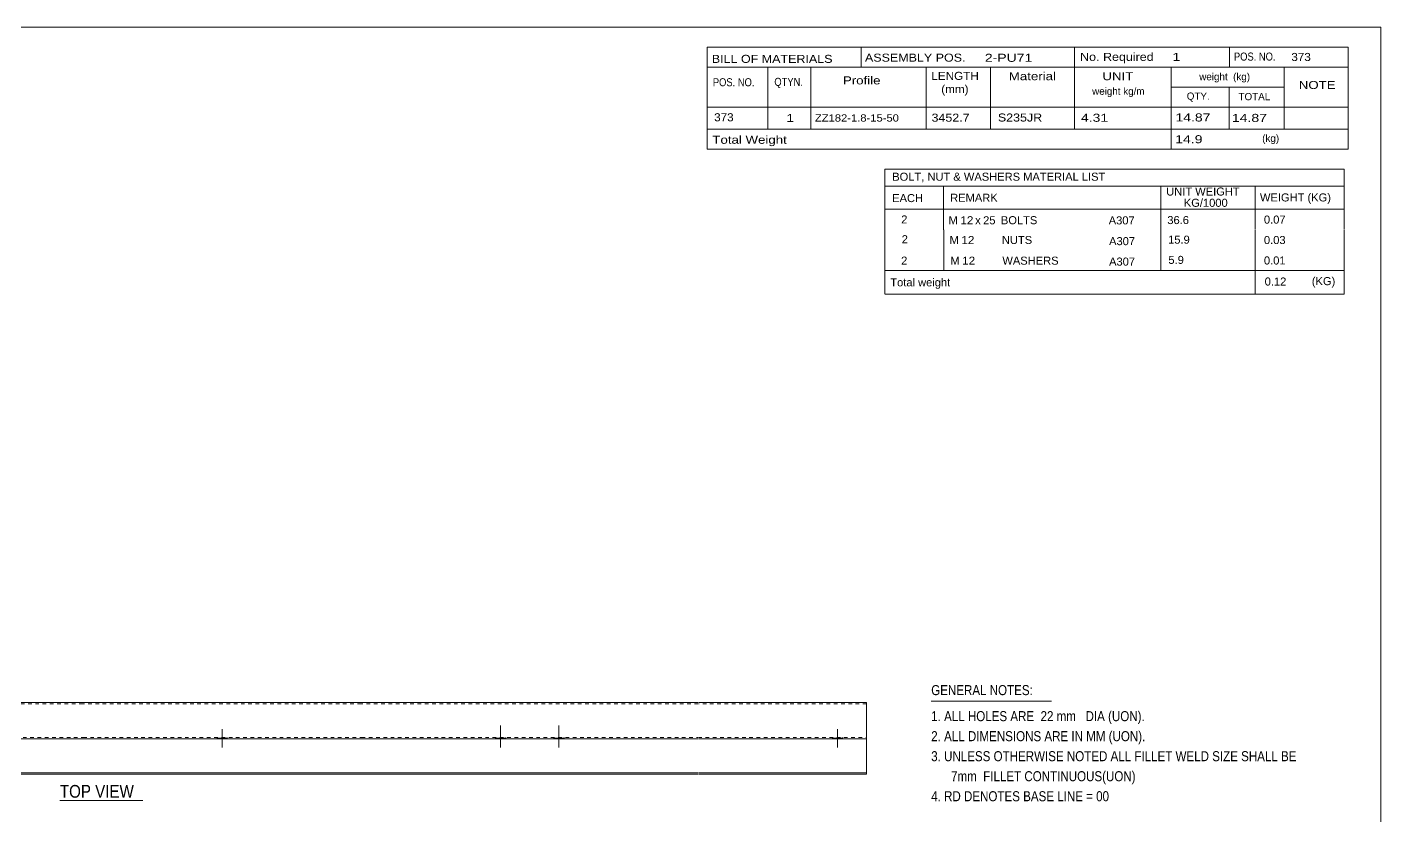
# Model space of a CAD drawing. Header units: millimetres. Extents: x 2 to 579, y 1 to 405.
# Drawn here: x 207.2 to 579, y 188.3 to 405 of the extents above; entities that cross this region are included whole.
import ezdxf

# ---------------------------------------------------------------- set-up
doc = ezdxf.new("R2010")
doc.units = ezdxf.units.MM
doc.linetypes.add('XKITLINE00', pattern=[0])
doc.linetypes.add('XKITLINE01', pattern=[4, 1, -1, 1, -1])
for name, color, linetype, lineweight in [('Bolt', 3, 'Continuous', 0), ('DrawingSheet', 5, 'Continuous', 0), ('OtherObjectType', 7, 'Continuous', 0), ('Part', 2, 'Continuous', 0)]:
    doc.layers.add(name, color=color, linetype=linetype, lineweight=lineweight)
doc.styles.add('ARIAL', font='ARIAL.TTF')
doc.styles.add('ARIAL_NARROW', font='ARIALN.TTF')

# ---------------------------------------------------------------- blocks, each defined once
blk = doc.blocks.new('*A8')
at = {"layer": 'Bolt'}
for points in [[(335.86, 209.43), (335.86, 209.79), (338.66, 209.79), (338.66, 209.43)], [(335.86, 209.43), (335.86, 209.79), (338.66, 209.79), (338.66, 209.43)], [(351.86, 209.43), (351.86, 209.79), (354.66, 209.79), (354.66, 209.43)], [(351.86, 209.43), (351.86, 209.79), (354.66, 209.79), (354.66, 209.43)]]:
    blk.add_hatch(color=3, dxfattribs=at).paths.add_polyline_path(points, flags=17)
at = {"layer": 'Bolt', "color": 3, "linetype": 'XKITLINE00', "lineweight": 0}
for p, q in [((337.26, 213.11), (337.26, 207.11)), ((337.26, 213.11), (337.26, 207.11)), ((353.26, 213.11), (353.26, 207.11)), ((353.26, 213.11), (353.26, 207.11)), ((335.86, 209.79), (335.86, 209.43)), ((335.86, 209.79), (335.86, 209.43)), ((338.66, 209.79), (338.66, 209.43)), ((338.66, 209.79), (338.66, 209.43)), ((351.86, 209.79), (351.86, 209.43)), ((351.86, 209.79), (351.86, 209.43)), ((354.66, 209.79), (354.66, 209.43)), ((354.66, 209.79), (354.66, 209.43))]:
    blk.add_line(p, q, dxfattribs=at)
blk = doc.blocks.new('*A9')
at = {"layer": 'Bolt'}
for points in [[(259.37, 209.43), (259.37, 209.79), (262.17, 209.79), (262.17, 209.43)], [(259.37, 209.43), (259.37, 209.79), (262.17, 209.79), (262.17, 209.43)], [(428.35, 209.43), (428.35, 209.79), (431.15, 209.79), (431.15, 209.43)], [(428.35, 209.43), (428.35, 209.79), (431.15, 209.79), (431.15, 209.43)]]:
    blk.add_hatch(color=3, dxfattribs=at).paths.add_polyline_path(points, flags=17)
at = {"layer": 'Bolt', "color": 3, "linetype": 'XKITLINE00', "lineweight": 0}
for p, q in [((260.77, 212.11), (260.77, 207.11)), ((260.77, 212.11), (260.77, 207.11)), ((429.75, 212.11), (429.75, 207.11)), ((429.75, 212.11), (429.75, 207.11)), ((259.37, 209.79), (259.37, 209.43)), ((259.37, 209.79), (259.37, 209.43)), ((262.17, 209.79), (262.17, 209.43)), ((262.17, 209.79), (262.17, 209.43)), ((428.35, 209.79), (428.35, 209.43)), ((428.35, 209.79), (428.35, 209.43)), ((431.15, 209.79), (431.15, 209.43)), ((431.15, 209.79), (431.15, 209.43))]:
    blk.add_line(p, q, dxfattribs=at)
blk = doc.blocks.new('*A10')
at = {"layer": 'Part', "color": 2, "linetype": 'XKITLINE00', "lineweight": 0}
for p, q in [((222.48, 219.43), (130.09, 219.43)), ((298.96, 219.43), (222.58, 219.43)), ((391.45, 219.43), (299.06, 219.43)), ((437.75, 219.43), (391.55, 219.43)), ((437.75, 219.43), (437.75, 200.15)), ((222.48, 209.43), (130.09, 209.43)), ((298.96, 209.43), (222.58, 209.43)), ((391.45, 209.43), (299.06, 209.43)), ((437.75, 209.43), (391.55, 209.43)), ((130.09, 200.15), (222.48, 200.15)), ((222.48, 199.79), (130.09, 199.79)), ((222.58, 200.15), (298.96, 200.15)), ((298.96, 199.79), (222.58, 199.79)), ((299.06, 200.15), (391.45, 200.15)), ((391.45, 199.79), (299.06, 199.79)), ((391.55, 200.15), (437.75, 200.15)), ((437.75, 199.79), (391.55, 199.79)), ((437.75, 200.15), (437.75, 199.79))]:
    blk.add_line(p, q, dxfattribs=at)
at = {"layer": 'Part', "color": 7, "linetype": 'XKITLINE01', "lineweight": 0}
for p, q in [((222.48, 219.07), (130.09, 219.07)), ((298.96, 219.07), (222.58, 219.07)), ((391.45, 219.07), (299.06, 219.07)), ((437.75, 219.07), (391.55, 219.07)), ((130.09, 209.79), (222.48, 209.79)), ((222.58, 209.79), (298.96, 209.79)), ((299.06, 209.79), (391.45, 209.79)), ((391.55, 209.79), (437.75, 209.79))]:
    blk.add_line(p, q, dxfattribs=at)
blk = doc.blocks.new('*A11')
at = {"layer": 'DrawingSheet', "color": 5, "linetype": 'XKITLINE00', "lineweight": 0}
for p, q in [((579, 405), (5, 405)), ((579, 5), (579, 405))]:
    blk.add_line(p, q, dxfattribs=at)
blk = doc.blocks.new('*A12')
at = {"layer": 'OtherObjectType', "color": 7, "linetype": 'XKITLINE00', "lineweight": 0}
for p, q in [((442.76, 365.95), (442.75, 354.95)), ((442.76, 365.95), (568.88, 365.95)), ((568.88, 365.95), (568.88, 354.95)), ((442.75, 361.3), (568.88, 361.3)), ((458.87, 361.31), (458.87, 354.95)), ((518.57, 361.31), (518.57, 354.95)), ((544.47, 361.29), (544.47, 354.95)), ((442.76, 354.92), (442.76, 349.42)), ((442.77, 354.95), (568.88, 354.95)), ((458.92, 354.95), (458.92, 349.33)), ((518.57, 354.95), (518.57, 349.33)), ((544.5, 354.95), (544.5, 349.45)), ((568.88, 354.95), (568.88, 349.45)), ((442.79, 349.33), (442.79, 343.72)), ((458.95, 349.33), (458.95, 343.71)), ((518.57, 349.33), (518.57, 343.71)), ((544.5, 349.33), (544.5, 343.83)), ((568.88, 349.33), (568.88, 343.83)), ((442.79, 343.7), (442.79, 338.13)), ((458.95, 343.71), (458.95, 338.09)), ((518.57, 343.71), (518.57, 338.09)), ((544.5, 343.71), (544.5, 338.1)), ((568.88, 343.71), (568.88, 338.1)), ((568.88, 338.1), (442.75, 338.13)), ((442.78, 338.09), (442.78, 331.69)), ((442.85, 338.09), (568.87, 338.09)), ((544.5, 338.06), (544.5, 331.64)), ((568.87, 338.06), (568.87, 331.65)), ((442.77, 331.65), (568.87, 331.65))]:
    blk.add_line(p, q, dxfattribs=at)
at = {"layer": 'OtherObjectType', "color": 7, "style": 'ARIAL_NARROW'}
for s, width, p in [('BOLT, NUT & WASHERS MATERIAL LIST', 1.211571, (444.79, 362.79)), ('UNIT WEIGHT', 1.211571, (520.03, 358.72)), ('EACH', 1.211571, (444.78, 356.92)), ('REMARK', 1.211571, (460.7, 357.01)), (' KG/1000', 1.211571, (524.02, 355.63)), ('WEIGHT (KG)', 1.211571, (545.78, 357.1)), ('2', 1.211571, (447.26, 351.05)), ('0.07', 1.211571, (546.87, 351.01)), ('M', 1.211571, (460.26, 350.85)), ('12', 1.275, (463.5, 350.83)), ('x', 1.211571, (467.58, 350.83)), ('25', 1.211571, (469.76, 350.82)), ('BOLTS', 1.211571, (474.63, 350.84)), ('A307', 1.211571, (504.25, 350.79)), ('36.6', 1.211571, (520.34, 350.88)), ('2', 1.211571, (447.4, 345.61)), ('M', 1.211571, (460.54, 345.41)), ('12', 1.275, (463.78, 345.39)), ('NUTS', 1.211571, (474.91, 345.41)), ('A307', 1.211571, (504.35, 345.09)), ('15.9', 1.211571, (520.56, 345.5)), ('0.03', 1.211571, (546.87, 345.39)), ('5.9', 1.211571, (520.64, 339.94)), ('2', 1.211571, (447.24, 339.74)), ('M', 1.211571, (460.76, 339.74)), ('12', 1.275, (464, 339.72)), ('WASHERS', 1.211571, (475.04, 339.73)), ('A307', 1.211571, (504.35, 339.47)), ('0.01', 1.211571, (546.87, 339.78)), ('Total weight', 1.211571, (444.26, 333.77)), ('0.12', 1.211571, (547.07, 334)), ('(KG)', 1.211571, (560.02, 334.1))]:
    blk.add_text(s, height=2.2, dxfattribs=dict(at, width=width)).set_placement(p)
blk = doc.blocks.new('*A13')
at = {"layer": 'OtherObjectType', "color": 7, "linetype": 'XKITLINE00', "lineweight": 0}
blk.add_line((455.5, 219.82), (488.5, 219.82), dxfattribs=at)
at = {"layer": 'OtherObjectType', "color": 7, "style": 'ARIAL_NARROW', "width": 1.008832}
for s, p in [('GENERAL NOTES:', (455.5, 221.47)), ('1. ALL HOLES ARE  22 mm   DIA (UON).', (455.5, 214.32)), ('2. ALL DIMENSIONS ARE IN MM (UON).', (455.5, 208.82)), ('3. UNLESS OTHERWISE NOTED ALL FILLET WELD SIZE SHALL BE', (455.5, 203.32)), ('7mm  FILLET CONTINUOUS(UON)', (460.95, 197.82)), ('4. RD DENOTES BASE LINE = 00', (455.5, 192.32))]:
    blk.add_text(s, height=2.75, dxfattribs=at).set_placement(p)
blk = doc.blocks.new('*A17')
at = {"layer": 'OtherObjectType', "color": 7, "linetype": 'XKITLINE00', "lineweight": 0}
for p, q in [((393.98, 399.5), (569.98, 399.5)), ((393.98, 399.5), (393.98, 388.5)), ((436.26, 399.42), (436.26, 393.87)), ((494.85, 394), (494.85, 399.5)), ((537.43, 393.96), (537.43, 399.42)), ((569.98, 394), (569.98, 399.5)), ((393.98, 394), (569.98, 394)), ((410.64, 394), (410.64, 383)), ((422.4, 393.98), (422.4, 383.03)), ((454.12, 393.99), (454.13, 383)), ((471.78, 393.98), (471.78, 383)), ((494.85, 393.98), (494.85, 383)), ((521.43, 394), (521.43, 383)), ((552.42, 394), (552.42, 383)), ((569.98, 394), (569.98, 388.5)), ((393.98, 388.5), (393.98, 383)), ((521.45, 388.52), (552.45, 388.52)), ((537.28, 388.52), (537.28, 383)), ((569.98, 388.5), (569.98, 383)), ((393.98, 383), (569.98, 383)), ((393.98, 383), (393.98, 376.95)), ((410.63, 383), (410.63, 376.95)), ((422.44, 382.99), (422.44, 376.95)), ((454.12, 383), (454.11, 376.95)), ((471.79, 383), (471.79, 376.95)), ((494.87, 383), (494.87, 376.95)), ((521.44, 383), (521.44, 376.95)), ((537.33, 382.95), (537.33, 376.95)), ((552.43, 383), (552.43, 376.95)), ((569.98, 383), (569.98, 376.95)), ((393.98, 376.95), (569.98, 376.95)), ((393.98, 376.95), (393.98, 371.45)), ((521.44, 376.95), (521.44, 371.45)), ((569.98, 376.95), (569.98, 371.45)), ((393.98, 371.45), (569.98, 371.45))]:
    blk.add_line(p, q, dxfattribs=at)
at = {"layer": 'OtherObjectType', "color": 7, "style": 'ARIAL_NARROW'}
for s, height, width, p in [('No. Required', 2.2, 1.36, (496.39, 395.72)), ('1', 2.2, 1.525501, (521.75, 395.72)), ('POS. NO.', 2.2, 1.02, (538.63, 395.79)), ('373', 2.2, 1.270501, (554.4, 395.69)), ('BILL OF MATERIALS', 2.2, 1.36, (395.25, 395.16)), ('ASSEMBLY POS.', 2.2, 1.36, (437.3, 395.5)), ('2-PU71', 2.2, 1.525501, (470.23, 395.46)), ('POS. NO.', 2.2, 1.02, (395.53, 388.74)), ('QTYN.', 2.2, 1.02, (412.42, 388.84)), ('Profile', 2.2, 1.445, (431.26, 389.25)), ('LENGTH', 2.2, 1.275, (455.54, 390.49)), ('Material', 2.2, 1.445, (476.81, 390.41)), ('UNIT', 2.2, 1.445, (502.52, 390.4)), ('weight  (kg)', 1.98, 1.19, (529.11, 390.39)), ('(mm)', 2.2, 1.275, (458.26, 386.86)), ('weight kg/m', 1.98, 1.19, (499.69, 386.4)), ('QTY.', 1.98, 1.19, (525.68, 385.03)), ('TOTAL', 1.98, 1.19, (539.9, 384.91)), ('NOTE', 2.2, 1.445, (556.44, 387.99)), ('373', 2.2, 1.270501, (395.89, 379.12)), ('1', 2.2, 1.525501, (415.71, 378.91)), ('ZZ182-1.8-15-50', 1.98, 1.355501, (423.56, 379.04)), ('3452.7', 2.2, 1.355501, (455.59, 379.01)), ('S235JR', 2.2, 1.355501, (473.81, 379.05)), ('4.31', 2.2, 1.525501, (496.62, 378.99)), ('14.87', 2.2, 1.525501, (522.57, 379.07)), ('14.87', 2.2, 1.525501, (538.08, 378.94)), ('(kg)', 1.98, 1.19, (546.4, 373.46)), ('Total Weight', 2.2, 1.445, (395.4, 372.94)), ('14.9', 2.2, 1.525501, (522.52, 373.09))]:
    blk.add_text(s, height=height, dxfattribs=dict(at, width=width)).set_placement(p)
blk = doc.blocks.new('*A38')
at = {"layer": 'OtherObjectType', "color": 7, "linetype": 'XKITLINE00', "lineweight": 0}
blk.add_line((216.21, 192.54), (239.03, 192.54), dxfattribs=at)
at = {"layer": 'OtherObjectType', "color": 7, "style": 'ARIAL', "width": 0.85}
blk.add_text('TOP VIEW', height=3.5, dxfattribs=at).set_placement((216.21, 193.29))

msp = doc.modelspace()

# ---------------------------------------------------------------- block references
at = {"lineweight": 0}
for name in ['*A11', '*A17', '*A12', '*A13', '*A9', '*A8', '*A38']:
    msp.add_blockref(name, (0, 0), dxfattribs=at)
at = {"layer": 'Part', "lineweight": 0}
msp.add_blockref('*A10', (0, 0), dxfattribs=at)

doc.saveas('drawing.dxf')
